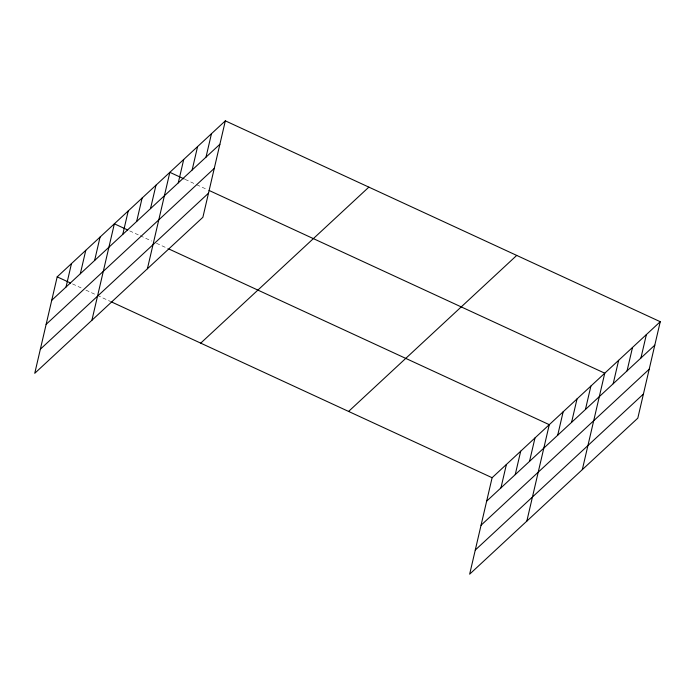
<?xml version="1.0" encoding="UTF-8"?>
<svg xmlns="http://www.w3.org/2000/svg" width="695" height="695" viewBox="0 0 695 695"><rect width="100%" height="100%" fill="white"/><g stroke="black" fill="none" stroke-linecap="round" stroke-linejoin="round"><path stroke-width="0.52" stroke-dasharray="3.48 2.61" d="M185.157 179.397L195.677 184.253M196.642 184.696L207.162 189.561M129.67 230.879L138.279 234.858M140.199 235.735L151.675 241.043M156.462 243.25L167.938 248.558M72.506 283.916L81.115 287.895M85.893 290.11L96.423 294.967M97.378 295.41L110.774 301.595"/><path stroke-width="1.04" d="M225.336 120.843L57.19 276.853L34.75 373.293L202.888 217.283L225.336 120.843L660.25 321.707L637.81 418.147L469.664 574.157L492.112 477.717L660.25 321.707M66.034 287.026L71.481 263.587M80.325 273.761L85.78 250.33M94.616 260.503L100.071 237.065M91.914 320.247L114.362 223.807L127.758 229.993M122.78 234.371L128.236 210.941M136.654 221.497L142.101 198.066M150.52 208.63L155.975 185.2M147.401 268.765L169.849 172.325L184.201 178.954M178.267 182.889L183.723 159.459M192.141 170.014L197.589 146.584M206.007 157.148L211.462 133.718M500.947 487.89L506.403 464.451M515.238 474.624L520.694 451.194M529.529 461.367L534.985 437.937M526.836 521.111L549.276 424.671L168.902 248.992M557.694 435.235L563.15 411.805M571.568 422.369L577.024 398.93M585.442 409.494L590.889 386.064M582.323 469.629L604.763 373.189L209.073 190.447M613.181 383.753L618.637 360.323M627.055 370.887L632.511 347.448M640.929 358.012L646.376 334.582M51.743 300.283L219.881 144.273M46.131 324.374L214.277 168.372M40.353 349.203L208.5 193.193M200.716 343.139L368.854 187.129M348.586 411.431L516.724 255.421M486.656 501.147L654.794 345.146M481.053 525.238L649.191 369.236M475.276 550.066L643.414 394.056M57.19 276.853L70.586 283.039M111.73 302.038L492.112 477.717"/></g></svg>
